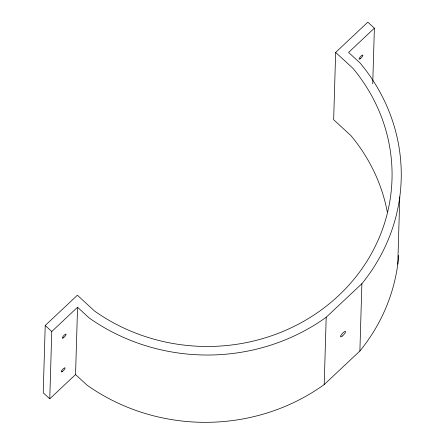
<?xml version="1.0" encoding="UTF-8"?>
<svg xmlns="http://www.w3.org/2000/svg" width="443" height="443" viewBox="0 0 443 443"><rect width="100%" height="100%" fill="white"/><g stroke="black" fill="none" stroke-linecap="round" stroke-linejoin="round"><path stroke-width="0.66" d="M335.656 52.407L352.905 68.3A185.562 172.648 1.7 0 1 338.685 295.536A185.562 172.648 1.7 0 1 94.652 311.113L77.403 295.226L45.219 325.489L43.22 392.791L49.766 398.816L75.554 374.568L77.553 307.265L89.115 317.913A194.743 181.193 1.7 0 0 326.203 317.243L361.881 283.697A194.743 181.193 1.7 0 0 360.153 63.072L348.591 52.424L374.379 28.175L367.84 22.15L335.656 52.407L333.657 119.715L350.911 135.602A185.562 172.648 1.7 0 1 387.293 212.02M49.766 398.816L51.765 331.514L77.553 307.265M75.554 374.568L87.116 385.216A194.743 181.193 1.7 0 0 324.204 384.552L326.203 317.243M324.204 384.552L359.888 351L361.881 283.697M372.729 83.805L374.379 28.175M397.781 264.233L399.78 196.93M45.219 325.489L51.765 331.514M398.722 255.395A194.743 181.193 1.7 0 1 359.888 351M62.629 371.312A2.758 0.687 -47.4 0 0 65.038 367.851A2.758 0.687 -47.4 0 0 61.815 370.437A2.758 0.687 -47.4 0 0 62.629 371.312M63.626 337.66A2.758 0.687 -47.4 0 0 66.035 334.194A2.758 0.687 -47.4 0 0 62.812 336.785A2.758 0.687 -47.4 0 0 63.626 337.66M342.339 336.049A3.677 0.919 -47.4 0 0 345.546 331.43A3.677 0.919 -47.4 0 0 341.248 334.886A3.677 0.919 -47.4 0 0 342.339 336.049M360.458 58.57A2.758 0.687 -47.4 0 0 362.861 55.109A2.758 0.687 -47.4 0 0 359.638 57.701A2.758 0.687 -47.4 0 0 360.458 58.57"/></g></svg>
